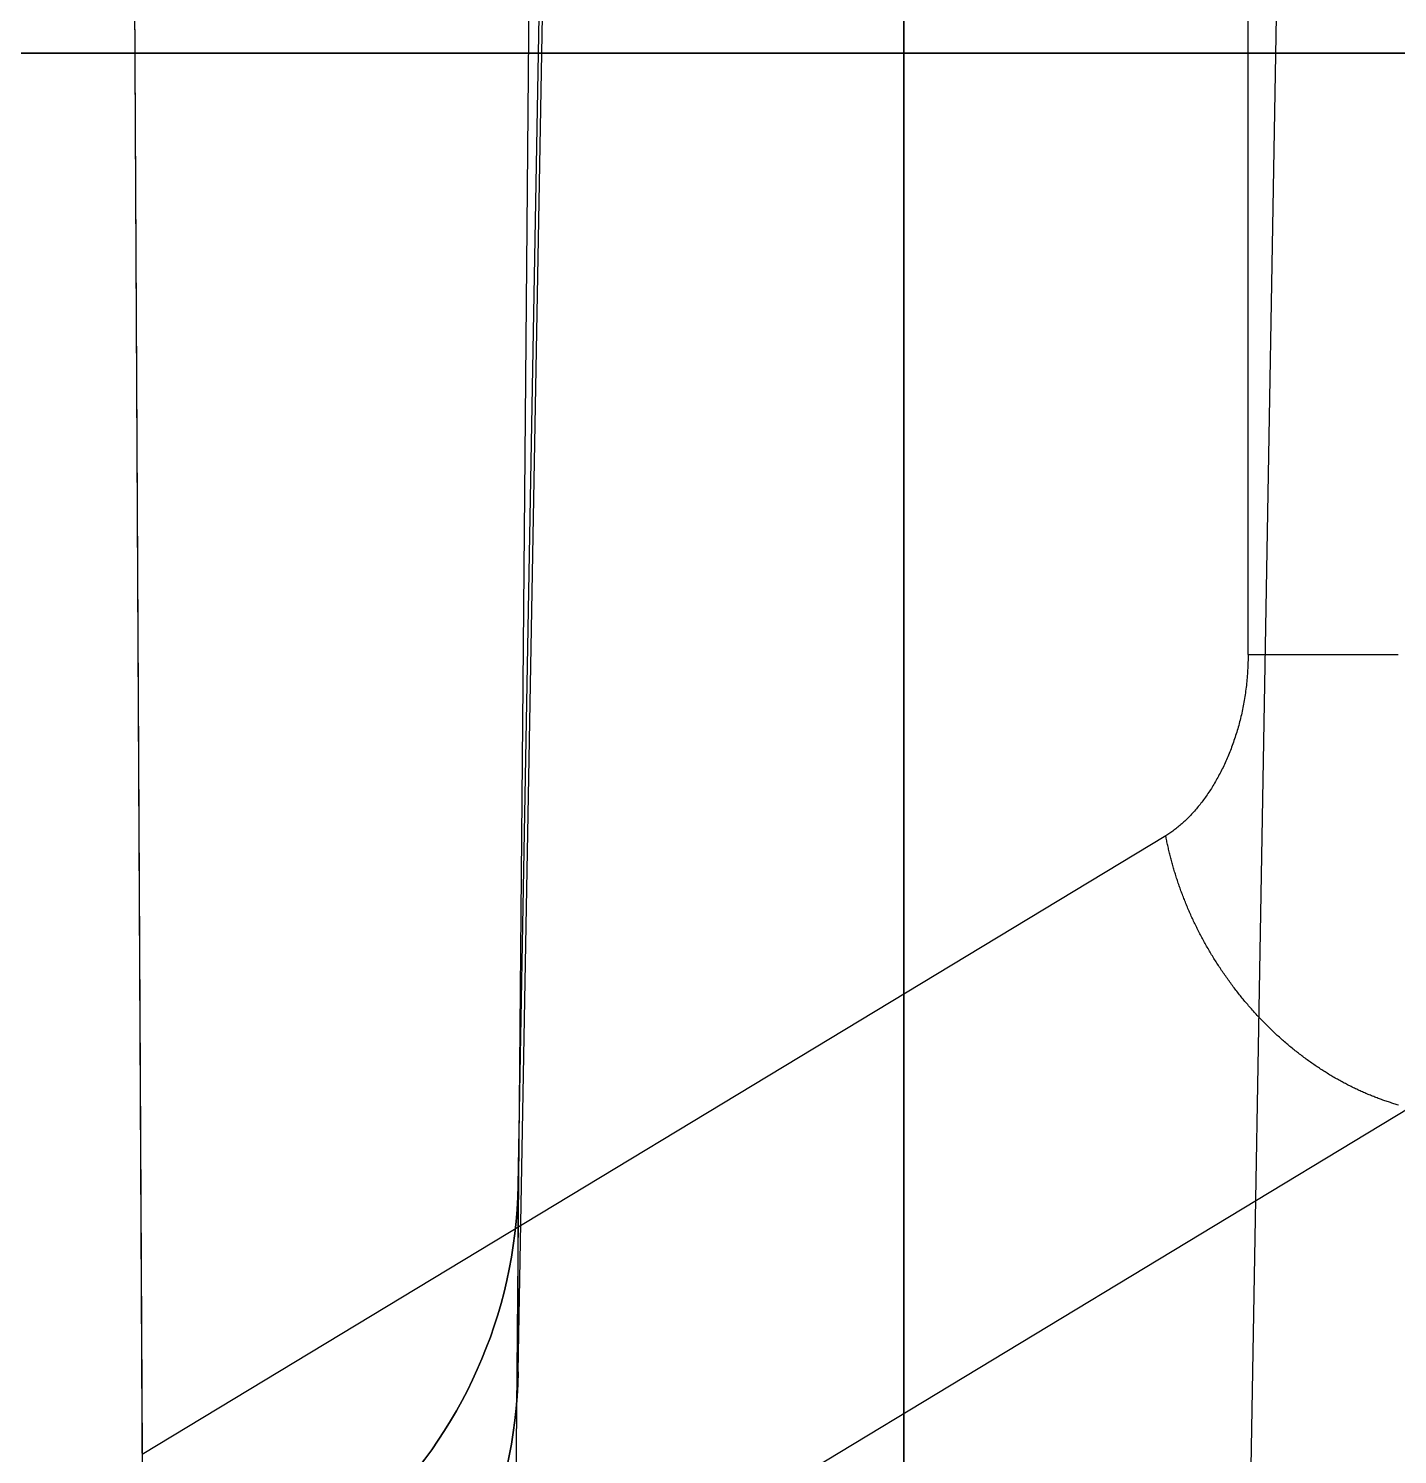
# Model space of a CAD drawing. Extents: x -4.83 to 4.83, y -5.56 to 3.84.
# Drawn here: x -2.357 to -1.798, y -4.412 to -3.83 of the extents above; entities that cross this region are included whole.
import ezdxf

# ---------------------------------------------------------------- set-up
doc = ezdxf.new("R2010")
doc.units = 0
doc.layers.get('0').update_dxf_attribs({"linetype": 'CONTINUOUS'})

# ---------------------------------------------------------------- blocks, each defined once
blk = doc.blocks.new('*U1')
at = {"color": 250, "extrusion": (-0.999986, -0.005236, 0)}
for p, q in [((-2.33419, 0, 1.63582), (-2.31109, -4.41234, 1.60161)), ((-2.33419, 0, 2.24581), (-2.31079, -4.46961, 2.26921))]:
    blk.add_line(p, q, dxfattribs=at)
at = {"color": 250, "extrusion": (-0.828721, 0, -0.559661)}
for p, q in [((-2.33419, 0, 1.63582), (-2.31109, -4.41234, 1.60161)), ((-1.85945, -4.08561, 0.93284), (-1.85945, 0, 0.93284)), ((-1.89306, -4.15968, 0.98261), (-2.31109, -4.41234, 1.60161))]:
    blk.add_line(p, q, dxfattribs=at)
at = {"color": 250, "extrusion": (-0.707107, 0, 0.707107)}
for p, q in [((-2.33419, 0, 2.24581), (-2.31079, -4.46961, 2.26921)), ((-2.15868, -4.46868, 2.42132), (-2.11968, 0, 2.46032))]:
    blk.add_line(p, q, dxfattribs=at)
at = {"color": 250, "extrusion": (0, -0.008727, 0.999962)}
for p, q in [((-2.15868, -4.46868, 2.42132), (-2.11968, 0, 2.46032)), ((-2, 0, 2.46032), (-2, -4.46868, 2.42132))]:
    blk.add_line(p, q, dxfattribs=at)
at = {"color": 250, "extrusion": (1, 0, 0)}
for p, q in [((-2, -4.47, 2.42), (-2, 0, 2.46032)), ((-2, 0, 2.46032), (-2, -4.46868, 2.42132))]:
    blk.add_line(p, q, dxfattribs=at)
at = {"color": 250, "extrusion": (0, -0.009019, 0.999959)}
blk.add_line((-2, -4.47, 2.42), (-2, 0, 2.46032), dxfattribs=at)
at = {"color": 250}
for p, q in [((-1.85945, -4.08561, 0.93284), (-1.85945, 0, 0.93284)), ((-1.89306, -4.15968, 0.98261), (-2.31109, -4.41234, 1.60161)), ((-2.23964, -4.54036, 1.66488), (-1.79361, -4.27078, 1.00442))]:
    blk.add_line(p, q, dxfattribs=at)
at = {"color": 250, "extrusion": (0, -0.925848, -0.377897)}
blk.add_line((-2.23964, -4.54036, 1.66488), (-1.79361, -4.27078, 1.00442), dxfattribs=at)
at = {"color": 250}
for points in [[(-1.85945, -4.08561, 0.93284), (-1.85945, -4.08642, 0.93284), (-1.85945, -4.08723, 0.93285), (-1.85947, -4.08803, 0.93287), (-1.85949, -4.08883, 0.9329), (-1.85951, -4.08963, 0.93293), (-1.85954, -4.09043, 0.93298), (-1.85958, -4.09122, 0.93303), (-1.85962, -4.09201, 0.9331), (-1.85967, -4.0928, 0.93316), (-1.85972, -4.09359, 0.93324), (-1.85978, -4.09438, 0.93333), (-1.85984, -4.09516, 0.93342), (-1.85991, -4.09594, 0.93353), (-1.85998, -4.09672, 0.93364), (-1.86006, -4.09749, 0.93375), (-1.86015, -4.09827, 0.93388), (-1.86024, -4.09904, 0.93401), (-1.86034, -4.09981, 0.93416), (-1.86044, -4.10057, 0.93431), (-1.86054, -4.10134, 0.93446), (-1.86065, -4.1021, 0.93463), (-1.86077, -4.10285, 0.9348), (-1.86089, -4.10361, 0.93498), (-1.86102, -4.10436, 0.93517), (-1.86115, -4.10511, 0.93536), (-1.86128, -4.10586, 0.93556), (-1.86143, -4.1066, 0.93577), (-1.86157, -4.10734, 0.93599), (-1.86172, -4.10808, 0.93621), (-1.86188, -4.10881, 0.93644), (-1.86204, -4.10955, 0.93668), (-1.8622, -4.11027, 0.93692), (-1.86237, -4.111, 0.93717), (-1.86255, -4.11172, 0.93743), (-1.86273, -4.11244, 0.93769), (-1.86291, -4.11316, 0.93797), (-1.8631, -4.11387, 0.93824), (-1.86329, -4.11458, 0.93853), (-1.86348, -4.11528, 0.93882), (-1.86368, -4.11599, 0.93912), (-1.86389, -4.11668, 0.93942), (-1.8641, -4.11738, 0.93973), (-1.86431, -4.11807, 0.94005), (-1.86453, -4.11876, 0.94037), (-1.86475, -4.11944, 0.9407), (-1.86498, -4.12013, 0.94103), (-1.86521, -4.1208, 0.94137), (-1.86544, -4.12148, 0.94172), (-1.86568, -4.12215, 0.94207), (-1.86592, -4.12281, 0.94243), (-1.86617, -4.12347, 0.94279), (-1.86642, -4.12413, 0.94316), (-1.86667, -4.12479, 0.94354), (-1.86693, -4.12544, 0.94391), (-1.86719, -4.12608, 0.9443), (-1.86745, -4.12673, 0.94469), (-1.86772, -4.12737, 0.94509), (-1.86799, -4.128, 0.94549), (-1.86827, -4.12863, 0.9459), (-1.86854, -4.12926, 0.94631), (-1.86883, -4.12988, 0.94673), (-1.86911, -4.1305, 0.94715), (-1.8694, -4.13111, 0.94758), (-1.86969, -4.13172, 0.94801), (-1.86999, -4.13232, 0.94845), (-1.87029, -4.13292, 0.94889), (-1.87059, -4.13352, 0.94934), (-1.8709, -4.13411, 0.94979), (-1.8712, -4.1347, 0.95025), (-1.87152, -4.13528, 0.95071), (-1.87183, -4.13586, 0.95118), (-1.87215, -4.13643, 0.95165), (-1.87247, -4.137, 0.95212), (-1.87279, -4.13756, 0.9526), (-1.87312, -4.13812, 0.95308), (-1.87345, -4.13867, 0.95357), (-1.87378, -4.13922, 0.95406), (-1.87411, -4.13977, 0.95456), (-1.87445, -4.14031, 0.95506), (-1.87479, -4.14084, 0.95556), (-1.87513, -4.14137, 0.95607), (-1.87548, -4.14189, 0.95658), (-1.87583, -4.14241, 0.9571), (-1.87618, -4.14293, 0.95762), (-1.87653, -4.14344, 0.95814), (-1.87689, -4.14394, 0.95867), (-1.87725, -4.14444, 0.9592), (-1.87761, -4.14493, 0.95973), (-1.87797, -4.14542, 0.96027), (-1.87833, -4.14591, 0.96081), (-1.8787, -4.14638, 0.96135), (-1.87907, -4.14686, 0.9619), (-1.87944, -4.14732, 0.96245), (-1.87981, -4.14778, 0.963), (-1.88019, -4.14824, 0.96356), (-1.88057, -4.14869, 0.96412), (-1.88095, -4.14913, 0.96468), (-1.88133, -4.14957, 0.96524), (-1.88171, -4.15001, 0.96581), (-1.8821, -4.15043, 0.96638), (-1.88249, -4.15086, 0.96696), (-1.88287, -4.15127, 0.96753), (-1.88326, -4.15168, 0.96811), (-1.88366, -4.15209, 0.96869), (-1.88405, -4.15249, 0.96927), (-1.88445, -4.15288, 0.96986), (-1.88484, -4.15326, 0.97045), (-1.88524, -4.15364, 0.97104), (-1.88564, -4.15402, 0.97163), (-1.88604, -4.15439, 0.97223), (-1.88645, -4.15475, 0.97282), (-1.88685, -4.15511, 0.97342), (-1.88726, -4.15546, 0.97402), (-1.88767, -4.1558, 0.97463), (-1.88807, -4.15614, 0.97523), (-1.88848, -4.15647, 0.97584), (-1.88889, -4.15679, 0.97645), (-1.88931, -4.15711, 0.97706), (-1.88972, -4.15742, 0.97767), (-1.89013, -4.15773, 0.97828), (-1.89055, -4.15803, 0.97889), (-1.89096, -4.15832, 0.97951), (-1.89138, -4.15861, 0.98013), (-1.8918, -4.15888, 0.98075), (-1.89222, -4.15916, 0.98137), (-1.89264, -4.15942, 0.98199), (-1.89306, -4.15968, 0.98261)], [(-1.85945, -4.08561, 0.93284), (-1.85945, -4.08642, 0.93284), (-1.85945, -4.08723, 0.93285), (-1.85947, -4.08803, 0.93287), (-1.85949, -4.08883, 0.9329), (-1.85951, -4.08963, 0.93293), (-1.85954, -4.09043, 0.93298), (-1.85958, -4.09122, 0.93303), (-1.85962, -4.09201, 0.9331), (-1.85967, -4.0928, 0.93316), (-1.85972, -4.09359, 0.93324), (-1.85978, -4.09438, 0.93333), (-1.85984, -4.09516, 0.93342), (-1.85991, -4.09594, 0.93353), (-1.85998, -4.09672, 0.93364), (-1.86006, -4.09749, 0.93375), (-1.86015, -4.09827, 0.93388), (-1.86024, -4.09904, 0.93401), (-1.86034, -4.09981, 0.93416), (-1.86044, -4.10057, 0.93431), (-1.86054, -4.10134, 0.93446), (-1.86065, -4.1021, 0.93463), (-1.86077, -4.10285, 0.9348), (-1.86089, -4.10361, 0.93498), (-1.86102, -4.10436, 0.93517), (-1.86115, -4.10511, 0.93536), (-1.86128, -4.10586, 0.93556), (-1.86143, -4.1066, 0.93577), (-1.86157, -4.10734, 0.93599), (-1.86172, -4.10808, 0.93621), (-1.86188, -4.10881, 0.93644), (-1.86204, -4.10955, 0.93668), (-1.8622, -4.11027, 0.93692), (-1.86237, -4.111, 0.93717), (-1.86255, -4.11172, 0.93743), (-1.86273, -4.11244, 0.93769), (-1.86291, -4.11316, 0.93797), (-1.8631, -4.11387, 0.93824), (-1.86329, -4.11458, 0.93853), (-1.86348, -4.11528, 0.93882), (-1.86368, -4.11599, 0.93912), (-1.86389, -4.11668, 0.93942), (-1.8641, -4.11738, 0.93973), (-1.86431, -4.11807, 0.94005), (-1.86453, -4.11876, 0.94037), (-1.86475, -4.11944, 0.9407), (-1.86498, -4.12013, 0.94103), (-1.86521, -4.1208, 0.94137), (-1.86544, -4.12148, 0.94172), (-1.86568, -4.12215, 0.94207), (-1.86592, -4.12281, 0.94243), (-1.86617, -4.12347, 0.94279), (-1.86642, -4.12413, 0.94316), (-1.86667, -4.12479, 0.94354), (-1.86693, -4.12544, 0.94391), (-1.86719, -4.12608, 0.9443), (-1.86745, -4.12673, 0.94469), (-1.86772, -4.12737, 0.94509), (-1.86799, -4.128, 0.94549), (-1.86827, -4.12863, 0.9459), (-1.86854, -4.12926, 0.94631), (-1.86883, -4.12988, 0.94673), (-1.86911, -4.1305, 0.94715), (-1.8694, -4.13111, 0.94758), (-1.86969, -4.13172, 0.94801), (-1.86999, -4.13232, 0.94845), (-1.87029, -4.13292, 0.94889), (-1.87059, -4.13352, 0.94934), (-1.8709, -4.13411, 0.94979), (-1.8712, -4.1347, 0.95025), (-1.87152, -4.13528, 0.95071), (-1.87183, -4.13586, 0.95118), (-1.87215, -4.13643, 0.95165), (-1.87247, -4.137, 0.95212), (-1.87279, -4.13756, 0.9526), (-1.87312, -4.13812, 0.95308), (-1.87345, -4.13867, 0.95357), (-1.87378, -4.13922, 0.95406), (-1.87411, -4.13977, 0.95456), (-1.87445, -4.14031, 0.95506), (-1.87479, -4.14084, 0.95556), (-1.87513, -4.14137, 0.95607), (-1.87548, -4.14189, 0.95658), (-1.87583, -4.14241, 0.9571), (-1.87618, -4.14293, 0.95762), (-1.87653, -4.14344, 0.95814), (-1.87689, -4.14394, 0.95867), (-1.87725, -4.14444, 0.9592), (-1.87761, -4.14493, 0.95973), (-1.87797, -4.14542, 0.96027), (-1.87833, -4.14591, 0.96081), (-1.8787, -4.14638, 0.96135), (-1.87907, -4.14686, 0.9619), (-1.87944, -4.14732, 0.96245), (-1.87981, -4.14778, 0.963), (-1.88019, -4.14824, 0.96356), (-1.88057, -4.14869, 0.96412), (-1.88095, -4.14913, 0.96468), (-1.88133, -4.14957, 0.96524), (-1.88171, -4.15001, 0.96581), (-1.8821, -4.15043, 0.96638), (-1.88249, -4.15086, 0.96696), (-1.88287, -4.15127, 0.96753), (-1.88326, -4.15168, 0.96811), (-1.88366, -4.15209, 0.96869), (-1.88405, -4.15249, 0.96927), (-1.88445, -4.15288, 0.96986), (-1.88484, -4.15326, 0.97045), (-1.88524, -4.15364, 0.97104), (-1.88564, -4.15402, 0.97163), (-1.88604, -4.15439, 0.97223), (-1.88645, -4.15475, 0.97282), (-1.88685, -4.15511, 0.97342), (-1.88726, -4.15546, 0.97402), (-1.88767, -4.1558, 0.97463), (-1.88807, -4.15614, 0.97523), (-1.88848, -4.15647, 0.97584), (-1.88889, -4.15679, 0.97645), (-1.88931, -4.15711, 0.97706), (-1.88972, -4.15742, 0.97767), (-1.89013, -4.15773, 0.97828), (-1.89055, -4.15803, 0.97889), (-1.89096, -4.15832, 0.97951), (-1.89138, -4.15861, 0.98013), (-1.8918, -4.15888, 0.98075), (-1.89222, -4.15916, 0.98137), (-1.89264, -4.15942, 0.98199), (-1.89306, -4.15968, 0.98261)], [(-1.85945, -4.08561, 0.93284), (-1.85923, -4.08561, 0.93252), (-1.859, -4.08561, 0.93219), (-1.85878, -4.08561, 0.93187), (-1.85856, -4.08561, 0.93154), (-1.85833, -4.08561, 0.93122), (-1.85811, -4.08561, 0.9309), (-1.85788, -4.08561, 0.93058), (-1.85765, -4.08561, 0.93025), (-1.85742, -4.08561, 0.92993), (-1.85719, -4.08561, 0.92961), (-1.85696, -4.08561, 0.92929), (-1.85672, -4.08561, 0.92897), (-1.85649, -4.08561, 0.92865), (-1.85625, -4.08561, 0.92834), (-1.85601, -4.08561, 0.92802), (-1.85577, -4.08561, 0.9277), (-1.85553, -4.08561, 0.92738), (-1.85529, -4.08561, 0.92707), (-1.85505, -4.08561, 0.92675), (-1.85481, -4.08561, 0.92644), (-1.85456, -4.08561, 0.92612), (-1.85431, -4.08561, 0.92581), (-1.85407, -4.08561, 0.92549), (-1.85382, -4.08561, 0.92518), (-1.85357, -4.08561, 0.92487), (-1.85332, -4.08561, 0.92456), (-1.85306, -4.08561, 0.92425), (-1.85281, -4.08561, 0.92394), (-1.85256, -4.08561, 0.92363), (-1.8523, -4.08561, 0.92332), (-1.85204, -4.08561, 0.92301), (-1.85179, -4.08561, 0.9227), (-1.85153, -4.08561, 0.9224), (-1.85127, -4.08561, 0.92209), (-1.851, -4.08561, 0.92178), (-1.85074, -4.08561, 0.92148), (-1.85048, -4.08561, 0.92117), (-1.85021, -4.08561, 0.92087), (-1.84995, -4.08561, 0.92057), (-1.84968, -4.08561, 0.92027), (-1.84941, -4.08561, 0.91997), (-1.84914, -4.08561, 0.91966), (-1.84887, -4.08561, 0.91936), (-1.8486, -4.08561, 0.91907), (-1.84832, -4.08561, 0.91877), (-1.84805, -4.08561, 0.91847), (-1.84777, -4.08561, 0.91817), (-1.8475, -4.08561, 0.91788), (-1.84722, -4.08561, 0.91758), (-1.84694, -4.08561, 0.91729), (-1.84666, -4.08561, 0.91699), (-1.84638, -4.08561, 0.9167), (-1.84609, -4.08561, 0.91641), (-1.84581, -4.08561, 0.91612), (-1.84552, -4.08561, 0.91583), (-1.84524, -4.08561, 0.91554), (-1.84495, -4.08561, 0.91525), (-1.84466, -4.08561, 0.91496), (-1.84437, -4.08561, 0.91467), (-1.84408, -4.08561, 0.91439), (-1.84379, -4.08561, 0.9141), (-1.8435, -4.08561, 0.91382), (-1.84321, -4.08561, 0.91353), (-1.84291, -4.08561, 0.91325), (-1.84261, -4.08561, 0.91297), (-1.84232, -4.08561, 0.91268), (-1.84202, -4.08561, 0.91241), (-1.84172, -4.08561, 0.91212), (-1.84142, -4.08561, 0.91185), (-1.84112, -4.08561, 0.91157), (-1.84081, -4.08561, 0.91129), (-1.84051, -4.08561, 0.91102), (-1.84021, -4.08561, 0.91074), (-1.8399, -4.08561, 0.91047), (-1.83959, -4.08561, 0.91019), (-1.83928, -4.08561, 0.90992), (-1.83898, -4.08561, 0.90965), (-1.83867, -4.08561, 0.90938), (-1.83835, -4.08561, 0.90911), (-1.83804, -4.08561, 0.90885), (-1.83773, -4.08561, 0.90858), (-1.83741, -4.08561, 0.90831), (-1.8371, -4.08561, 0.90805), (-1.83678, -4.08561, 0.90778), (-1.83646, -4.08561, 0.90752), (-1.83615, -4.08561, 0.90726), (-1.83583, -4.08561, 0.907), (-1.83551, -4.08561, 0.90674), (-1.83518, -4.08561, 0.90648), (-1.83486, -4.08561, 0.90622), (-1.83454, -4.08561, 0.90596), (-1.83421, -4.08561, 0.90571), (-1.83389, -4.08561, 0.90545), (-1.83356, -4.08561, 0.9052), (-1.83323, -4.08561, 0.90494), (-1.83291, -4.08561, 0.90469), (-1.83258, -4.08561, 0.90444), (-1.83225, -4.08561, 0.90419), (-1.83192, -4.08561, 0.90394), (-1.83158, -4.08561, 0.9037), (-1.83125, -4.08561, 0.90345), (-1.83092, -4.08561, 0.9032), (-1.83058, -4.08561, 0.90296), (-1.83024, -4.08561, 0.90272), (-1.82991, -4.08561, 0.90247), (-1.82957, -4.08561, 0.90223), (-1.82923, -4.08561, 0.90199), (-1.82889, -4.08561, 0.90175), (-1.82855, -4.08561, 0.90151), (-1.82821, -4.08561, 0.90128), (-1.82787, -4.08561, 0.90104), (-1.82753, -4.08561, 0.90081), (-1.82718, -4.08561, 0.90058), (-1.82684, -4.08561, 0.90034), (-1.82649, -4.08561, 0.90011), (-1.82614, -4.08561, 0.89988), (-1.8258, -4.08561, 0.89965), (-1.82545, -4.08561, 0.89943), (-1.8251, -4.08561, 0.8992), (-1.82475, -4.08561, 0.89897), (-1.8244, -4.08561, 0.89875), (-1.82405, -4.08561, 0.89853), (-1.8237, -4.08561, 0.89831), (-1.82334, -4.08561, 0.89809), (-1.82299, -4.08561, 0.89787), (-1.82264, -4.08561, 0.89765), (-1.82228, -4.08561, 0.89743), (-1.82192, -4.08561, 0.89721), (-1.82157, -4.08561, 0.897), (-1.82121, -4.08561, 0.89679), (-1.82085, -4.08561, 0.89658), (-1.82049, -4.08561, 0.89636), (-1.82013, -4.08561, 0.89616), (-1.81977, -4.08561, 0.89595), (-1.81941, -4.08561, 0.89574), (-1.81905, -4.08561, 0.89553), (-1.81868, -4.08561, 0.89533), (-1.81832, -4.08561, 0.89513), (-1.81796, -4.08561, 0.89492), (-1.81759, -4.08561, 0.89472), (-1.81722, -4.08561, 0.89452), (-1.81686, -4.08561, 0.89433), (-1.81649, -4.08561, 0.89413), (-1.81612, -4.08561, 0.89393), (-1.81575, -4.08561, 0.89374), (-1.81538, -4.08561, 0.89355), (-1.81501, -4.08561, 0.89335), (-1.81464, -4.08561, 0.89316), (-1.81427, -4.08561, 0.89297), (-1.8139, -4.08561, 0.89279), (-1.81353, -4.08561, 0.8926), (-1.81316, -4.08561, 0.89241), (-1.81278, -4.08561, 0.89223), (-1.81241, -4.08561, 0.89205), (-1.81203, -4.08561, 0.89187), (-1.81166, -4.08561, 0.89169), (-1.81128, -4.08561, 0.89151), (-1.8109, -4.08561, 0.89133), (-1.81053, -4.08561, 0.89116), (-1.81015, -4.08561, 0.89098), (-1.80977, -4.08561, 0.89081), (-1.80939, -4.08561, 0.89063), (-1.80901, -4.08561, 0.89046), (-1.80863, -4.08561, 0.89029), (-1.80825, -4.08561, 0.89013), (-1.80787, -4.08561, 0.88996), (-1.80749, -4.08561, 0.8898), (-1.8071, -4.08561, 0.88963), (-1.80672, -4.08561, 0.88947), (-1.80634, -4.08561, 0.88931), (-1.80595, -4.08561, 0.88915), (-1.80557, -4.08561, 0.88899), (-1.80518, -4.08561, 0.88883), (-1.8048, -4.08561, 0.88868), (-1.80441, -4.08561, 0.88852), (-1.80403, -4.08561, 0.88837), (-1.80364, -4.08561, 0.88822), (-1.80325, -4.08561, 0.88807), (-1.80287, -4.08561, 0.88792), (-1.80248, -4.08561, 0.88777), (-1.80209, -4.08561, 0.88762), (-1.8017, -4.08561, 0.88748), (-1.80131, -4.08561, 0.88733), (-1.80092, -4.08561, 0.88719), (-1.80053, -4.08561, 0.88705), (-1.80014, -4.08561, 0.88691), (-1.79975, -4.08561, 0.88677), (-1.79936, -4.08561, 0.88664), (-1.79897, -4.08561, 0.8865), (-1.79858, -4.08561, 0.88637), (-1.79818, -4.08561, 0.88624)], [(-1.85945, -4.08561, 0.93284), (-1.85923, -4.08561, 0.93252), (-1.859, -4.08561, 0.93219), (-1.85878, -4.08561, 0.93187), (-1.85856, -4.08561, 0.93154), (-1.85833, -4.08561, 0.93122), (-1.85811, -4.08561, 0.9309), (-1.85788, -4.08561, 0.93058), (-1.85765, -4.08561, 0.93025), (-1.85742, -4.08561, 0.92993), (-1.85719, -4.08561, 0.92961), (-1.85696, -4.08561, 0.92929), (-1.85672, -4.08561, 0.92897), (-1.85649, -4.08561, 0.92865), (-1.85625, -4.08561, 0.92834), (-1.85601, -4.08561, 0.92802), (-1.85577, -4.08561, 0.9277), (-1.85553, -4.08561, 0.92738), (-1.85529, -4.08561, 0.92707), (-1.85505, -4.08561, 0.92675), (-1.85481, -4.08561, 0.92644), (-1.85456, -4.08561, 0.92612), (-1.85431, -4.08561, 0.92581), (-1.85407, -4.08561, 0.92549), (-1.85382, -4.08561, 0.92518), (-1.85357, -4.08561, 0.92487), (-1.85332, -4.08561, 0.92456), (-1.85306, -4.08561, 0.92425), (-1.85281, -4.08561, 0.92394), (-1.85256, -4.08561, 0.92363), (-1.8523, -4.08561, 0.92332), (-1.85204, -4.08561, 0.92301), (-1.85179, -4.08561, 0.9227), (-1.85153, -4.08561, 0.9224), (-1.85127, -4.08561, 0.92209), (-1.851, -4.08561, 0.92178), (-1.85074, -4.08561, 0.92148), (-1.85048, -4.08561, 0.92117), (-1.85021, -4.08561, 0.92087), (-1.84995, -4.08561, 0.92057), (-1.84968, -4.08561, 0.92027), (-1.84941, -4.08561, 0.91997), (-1.84914, -4.08561, 0.91966), (-1.84887, -4.08561, 0.91936), (-1.8486, -4.08561, 0.91907), (-1.84832, -4.08561, 0.91877), (-1.84805, -4.08561, 0.91847), (-1.84777, -4.08561, 0.91817), (-1.8475, -4.08561, 0.91788), (-1.84722, -4.08561, 0.91758), (-1.84694, -4.08561, 0.91729), (-1.84666, -4.08561, 0.91699), (-1.84638, -4.08561, 0.9167), (-1.84609, -4.08561, 0.91641), (-1.84581, -4.08561, 0.91612), (-1.84552, -4.08561, 0.91583), (-1.84524, -4.08561, 0.91554), (-1.84495, -4.08561, 0.91525), (-1.84466, -4.08561, 0.91496), (-1.84437, -4.08561, 0.91467), (-1.84408, -4.08561, 0.91439), (-1.84379, -4.08561, 0.9141), (-1.8435, -4.08561, 0.91382), (-1.84321, -4.08561, 0.91353), (-1.84291, -4.08561, 0.91325), (-1.84261, -4.08561, 0.91297), (-1.84232, -4.08561, 0.91268), (-1.84202, -4.08561, 0.91241), (-1.84172, -4.08561, 0.91212), (-1.84142, -4.08561, 0.91185), (-1.84112, -4.08561, 0.91157), (-1.84081, -4.08561, 0.91129), (-1.84051, -4.08561, 0.91102), (-1.84021, -4.08561, 0.91074), (-1.8399, -4.08561, 0.91047), (-1.83959, -4.08561, 0.91019), (-1.83928, -4.08561, 0.90992), (-1.83898, -4.08561, 0.90965), (-1.83867, -4.08561, 0.90938), (-1.83835, -4.08561, 0.90911), (-1.83804, -4.08561, 0.90885), (-1.83773, -4.08561, 0.90858), (-1.83741, -4.08561, 0.90831), (-1.8371, -4.08561, 0.90805), (-1.83678, -4.08561, 0.90778), (-1.83646, -4.08561, 0.90752), (-1.83615, -4.08561, 0.90726), (-1.83583, -4.08561, 0.907), (-1.83551, -4.08561, 0.90674), (-1.83518, -4.08561, 0.90648), (-1.83486, -4.08561, 0.90622), (-1.83454, -4.08561, 0.90596), (-1.83421, -4.08561, 0.90571), (-1.83389, -4.08561, 0.90545), (-1.83356, -4.08561, 0.9052), (-1.83323, -4.08561, 0.90494), (-1.83291, -4.08561, 0.90469), (-1.83258, -4.08561, 0.90444), (-1.83225, -4.08561, 0.90419), (-1.83192, -4.08561, 0.90394), (-1.83158, -4.08561, 0.9037), (-1.83125, -4.08561, 0.90345), (-1.83092, -4.08561, 0.9032), (-1.83058, -4.08561, 0.90296), (-1.83024, -4.08561, 0.90272), (-1.82991, -4.08561, 0.90247), (-1.82957, -4.08561, 0.90223), (-1.82923, -4.08561, 0.90199), (-1.82889, -4.08561, 0.90175), (-1.82855, -4.08561, 0.90151), (-1.82821, -4.08561, 0.90128), (-1.82787, -4.08561, 0.90104), (-1.82753, -4.08561, 0.90081), (-1.82718, -4.08561, 0.90058), (-1.82684, -4.08561, 0.90034), (-1.82649, -4.08561, 0.90011), (-1.82614, -4.08561, 0.89988), (-1.8258, -4.08561, 0.89965), (-1.82545, -4.08561, 0.89943), (-1.8251, -4.08561, 0.8992), (-1.82475, -4.08561, 0.89897), (-1.8244, -4.08561, 0.89875), (-1.82405, -4.08561, 0.89853), (-1.8237, -4.08561, 0.89831), (-1.82334, -4.08561, 0.89809), (-1.82299, -4.08561, 0.89787), (-1.82264, -4.08561, 0.89765), (-1.82228, -4.08561, 0.89743), (-1.82192, -4.08561, 0.89721), (-1.82157, -4.08561, 0.897), (-1.82121, -4.08561, 0.89679), (-1.82085, -4.08561, 0.89658), (-1.82049, -4.08561, 0.89636), (-1.82013, -4.08561, 0.89616), (-1.81977, -4.08561, 0.89595), (-1.81941, -4.08561, 0.89574), (-1.81905, -4.08561, 0.89553), (-1.81868, -4.08561, 0.89533), (-1.81832, -4.08561, 0.89513), (-1.81796, -4.08561, 0.89492), (-1.81759, -4.08561, 0.89472), (-1.81722, -4.08561, 0.89452), (-1.81686, -4.08561, 0.89433), (-1.81649, -4.08561, 0.89413), (-1.81612, -4.08561, 0.89393), (-1.81575, -4.08561, 0.89374), (-1.81538, -4.08561, 0.89355), (-1.81501, -4.08561, 0.89335), (-1.81464, -4.08561, 0.89316), (-1.81427, -4.08561, 0.89297), (-1.8139, -4.08561, 0.89279), (-1.81353, -4.08561, 0.8926), (-1.81316, -4.08561, 0.89241), (-1.81278, -4.08561, 0.89223), (-1.81241, -4.08561, 0.89205), (-1.81203, -4.08561, 0.89187), (-1.81166, -4.08561, 0.89169), (-1.81128, -4.08561, 0.89151), (-1.8109, -4.08561, 0.89133), (-1.81053, -4.08561, 0.89116), (-1.81015, -4.08561, 0.89098), (-1.80977, -4.08561, 0.89081), (-1.80939, -4.08561, 0.89063), (-1.80901, -4.08561, 0.89046), (-1.80863, -4.08561, 0.89029), (-1.80825, -4.08561, 0.89013), (-1.80787, -4.08561, 0.88996), (-1.80749, -4.08561, 0.8898), (-1.8071, -4.08561, 0.88963), (-1.80672, -4.08561, 0.88947), (-1.80634, -4.08561, 0.88931), (-1.80595, -4.08561, 0.88915), (-1.80557, -4.08561, 0.88899), (-1.80518, -4.08561, 0.88883), (-1.8048, -4.08561, 0.88868), (-1.80441, -4.08561, 0.88852), (-1.80403, -4.08561, 0.88837), (-1.80364, -4.08561, 0.88822), (-1.80325, -4.08561, 0.88807), (-1.80287, -4.08561, 0.88792), (-1.80248, -4.08561, 0.88777), (-1.80209, -4.08561, 0.88762), (-1.8017, -4.08561, 0.88748), (-1.80131, -4.08561, 0.88733), (-1.80092, -4.08561, 0.88719), (-1.80053, -4.08561, 0.88705), (-1.80014, -4.08561, 0.88691), (-1.79975, -4.08561, 0.88677), (-1.79936, -4.08561, 0.88664), (-1.79897, -4.08561, 0.8865), (-1.79858, -4.08561, 0.88637), (-1.79818, -4.08561, 0.88624)], [(-1.79809, -4.26962, 1.00187), (-1.79855, -4.26949, 1.00162), (-1.799, -4.26935, 1.00136), (-1.79945, -4.26922, 1.00111), (-1.79991, -4.26908, 1.00086), (-1.80036, -4.26894, 1.00061), (-1.80081, -4.2688, 1.00036), (-1.80127, -4.26866, 1.00012), (-1.80172, -4.26851, 0.99987), (-1.80218, -4.26836, 0.99962), (-1.80264, -4.26821, 0.99937), (-1.80309, -4.26806, 0.99913), (-1.80355, -4.2679, 0.99888), (-1.80401, -4.26775, 0.99864), (-1.80447, -4.26758, 0.9984), (-1.80492, -4.26742, 0.99815), (-1.80538, -4.26726, 0.99791), (-1.80584, -4.26709, 0.99767), (-1.8063, -4.26692, 0.99743), (-1.80676, -4.26674, 0.99719), (-1.80722, -4.26657, 0.99695), (-1.80768, -4.26639, 0.99671), (-1.80814, -4.26621, 0.99647), (-1.8086, -4.26603, 0.99624), (-1.80907, -4.26584, 0.996), (-1.80953, -4.26566, 0.99577), (-1.80999, -4.26547, 0.99553), (-1.81045, -4.26527, 0.9953), (-1.81091, -4.26508, 0.99506), (-1.81137, -4.26488, 0.99483), (-1.81184, -4.26468, 0.9946), (-1.8123, -4.26448, 0.99437), (-1.81276, -4.26427, 0.99414), (-1.81323, -4.26406, 0.99392), (-1.81369, -4.26385, 0.99369), (-1.81415, -4.26364, 0.99346), (-1.81462, -4.26343, 0.99324), (-1.81508, -4.26321, 0.99301), (-1.81554, -4.26299, 0.99279), (-1.81601, -4.26277, 0.99257), (-1.81647, -4.26254, 0.99235), (-1.81693, -4.26231, 0.99213), (-1.8174, -4.26208, 0.99191), (-1.81786, -4.26185, 0.99169), (-1.81832, -4.26162, 0.99147), (-1.81879, -4.26138, 0.99126), (-1.81925, -4.26114, 0.99104), (-1.81971, -4.2609, 0.99083), (-1.82017, -4.26065, 0.99062), (-1.82064, -4.26041, 0.9904), (-1.8211, -4.26016, 0.99019), (-1.82156, -4.2599, 0.98998), (-1.82203, -4.25965, 0.98978), (-1.82249, -4.25939, 0.98957), (-1.82295, -4.25913, 0.98936), (-1.82341, -4.25887, 0.98916), (-1.82387, -4.25861, 0.98895), (-1.82433, -4.25834, 0.98875), (-1.82479, -4.25807, 0.98855), (-1.82525, -4.2578, 0.98835), (-1.82571, -4.25752, 0.98815), (-1.82617, -4.25725, 0.98796), (-1.82663, -4.25697, 0.98776), (-1.82709, -4.25668, 0.98756), (-1.82755, -4.2564, 0.98737), (-1.82801, -4.25611, 0.98718), (-1.82847, -4.25582, 0.98699), (-1.82893, -4.25553, 0.9868), (-1.82938, -4.25524, 0.98661), (-1.82984, -4.25494, 0.98642), (-1.8303, -4.25464, 0.98623), (-1.83075, -4.25434, 0.98605), (-1.83121, -4.25404, 0.98587), (-1.83166, -4.25373, 0.98568), (-1.83211, -4.25342, 0.9855), (-1.83257, -4.25311, 0.98532), (-1.83302, -4.2528, 0.98515), (-1.83347, -4.25248, 0.98497), (-1.83393, -4.25216, 0.98479), (-1.83438, -4.25184, 0.98462), (-1.83483, -4.25152, 0.98445), (-1.83528, -4.2512, 0.98428), (-1.83572, -4.25087, 0.98411), (-1.83617, -4.25054, 0.98394), (-1.83662, -4.25021, 0.98377), (-1.83707, -4.24987, 0.98361), (-1.83751, -4.24953, 0.98345), (-1.83796, -4.24919, 0.98328), (-1.8384, -4.24885, 0.98312), (-1.83885, -4.24851, 0.98296), (-1.83929, -4.24816, 0.9828), (-1.83973, -4.24782, 0.98265), (-1.84017, -4.24747, 0.98249), (-1.84061, -4.24711, 0.98234), (-1.84105, -4.24676, 0.98219), (-1.84149, -4.2464, 0.98204), (-1.84193, -4.24604, 0.98189), (-1.84236, -4.24568, 0.98174), (-1.8428, -4.24531, 0.9816), (-1.84323, -4.24495, 0.98145), (-1.84367, -4.24458, 0.98131), (-1.8441, -4.24421, 0.98117), (-1.84453, -4.24384, 0.98103), (-1.84496, -4.24346, 0.98089), (-1.84539, -4.24309, 0.98076), (-1.84582, -4.24271, 0.98062), (-1.84625, -4.24232, 0.98049), (-1.84667, -4.24194, 0.98036), (-1.8471, -4.24156, 0.98023), (-1.84752, -4.24117, 0.9801), (-1.84795, -4.24078, 0.97997), (-1.84837, -4.24039, 0.97985), (-1.84879, -4.23999, 0.97973), (-1.84921, -4.2396, 0.9796), (-1.84962, -4.2392, 0.97948), (-1.85004, -4.2388, 0.97937), (-1.85046, -4.2384, 0.97925), (-1.85087, -4.23799, 0.97913), (-1.85128, -4.23759, 0.97902), (-1.85169, -4.23718, 0.97891), (-1.8521, -4.23677, 0.9788), (-1.85251, -4.23636, 0.97869), (-1.85292, -4.23595, 0.97859), (-1.85332, -4.23553, 0.97848), (-1.85373, -4.23511, 0.97838), (-1.85413, -4.23469, 0.97828), (-1.85453, -4.23427, 0.97818), (-1.85493, -4.23385, 0.97808), (-1.85533, -4.23343, 0.97799), (-1.85573, -4.233, 0.97789), (-1.85612, -4.23257, 0.9778), (-1.85652, -4.23214, 0.97771), (-1.85691, -4.23171, 0.97762), (-1.8573, -4.23127, 0.97753), (-1.85769, -4.23084, 0.97745), (-1.85808, -4.2304, 0.97737), (-1.85847, -4.22996, 0.97728), (-1.85885, -4.22952, 0.9772), (-1.85923, -4.22908, 0.97713), (-1.85961, -4.22864, 0.97705), (-1.85999, -4.22819, 0.97698), (-1.86037, -4.22774, 0.9769), (-1.86075, -4.22729, 0.97683), (-1.86112, -4.22684, 0.97676), (-1.8615, -4.22639, 0.97669), (-1.86187, -4.22594, 0.97663), (-1.86224, -4.22548, 0.97657), (-1.8626, -4.22502, 0.9765), (-1.86297, -4.22457, 0.97644), (-1.86333, -4.22411, 0.97638), (-1.8637, -4.22365, 0.97633), (-1.86406, -4.22318, 0.97627), (-1.86442, -4.22272, 0.97622), (-1.86477, -4.22225, 0.97617), (-1.86513, -4.22179, 0.97612), (-1.86548, -4.22132, 0.97607), (-1.86584, -4.22085, 0.97603), (-1.86619, -4.22038, 0.97598), (-1.86653, -4.2199, 0.97594), (-1.86688, -4.21943, 0.9759), (-1.86723, -4.21896, 0.97586), (-1.86757, -4.21848, 0.97582), (-1.86791, -4.218, 0.97579), (-1.86825, -4.21752, 0.97575), (-1.86859, -4.21704, 0.97572), (-1.86892, -4.21656, 0.97569), (-1.86925, -4.21608, 0.97566), (-1.86959, -4.2156, 0.97564), (-1.86992, -4.21511, 0.97561), (-1.87024, -4.21463, 0.97559), (-1.87057, -4.21414, 0.97557), (-1.87089, -4.21365, 0.97555), (-1.87122, -4.21317, 0.97553), (-1.87154, -4.21268, 0.97551), (-1.87185, -4.21219, 0.9755), (-1.87217, -4.21169, 0.97549), (-1.87248, -4.2112, 0.97547), (-1.8728, -4.21071, 0.97547), (-1.87311, -4.21021, 0.97546), (-1.87341, -4.20972, 0.97545), (-1.87372, -4.20922, 0.97545), (-1.87402, -4.20872, 0.97545), (-1.87433, -4.20823, 0.97544), (-1.87463, -4.20773, 0.97545), (-1.87492, -4.20723, 0.97545), (-1.87522, -4.20673, 0.97545), (-1.87551, -4.20622, 0.97546), (-1.87581, -4.20572, 0.97547), (-1.8761, -4.20522, 0.97548), (-1.87638, -4.20472, 0.97549), (-1.87667, -4.20421, 0.9755), (-1.87695, -4.20371, 0.97552), (-1.87723, -4.2032, 0.97553), (-1.87751, -4.2027, 0.97555), (-1.87779, -4.20219, 0.97557), (-1.87806, -4.20168, 0.97559), (-1.87834, -4.20117, 0.97562), (-1.87861, -4.20066, 0.97564), (-1.87887, -4.20015, 0.97567), (-1.87914, -4.19965, 0.9757), (-1.8794, -4.19913, 0.97573), (-1.87966, -4.19862, 0.97576), (-1.87992, -4.19811, 0.97579), (-1.88018, -4.1976, 0.97583), (-1.88044, -4.19709, 0.97586), (-1.88069, -4.19658, 0.9759), (-1.88094, -4.19606, 0.97594), (-1.88119, -4.19555, 0.97598), (-1.88143, -4.19504, 0.97603), (-1.88168, -4.19452, 0.97607), (-1.88192, -4.19401, 0.97612), (-1.88216, -4.19349, 0.97617), (-1.88239, -4.19298, 0.97622), (-1.88263, -4.19246, 0.97627), (-1.88286, -4.19195, 0.97633), (-1.88309, -4.19143, 0.97638), (-1.88332, -4.19092, 0.97644), (-1.88354, -4.1904, 0.9765), (-1.88377, -4.18988, 0.97656), (-1.88399, -4.18937, 0.97662), (-1.88421, -4.18885, 0.97668), (-1.88442, -4.18833, 0.97675), (-1.88464, -4.18782, 0.97681), (-1.88485, -4.1873, 0.97688), (-1.88506, -4.18678, 0.97695), (-1.88527, -4.18626, 0.97702), (-1.88547, -4.18575, 0.97709), (-1.88567, -4.18523, 0.97717), (-1.88588, -4.18471, 0.97724), (-1.88607, -4.18419, 0.97732), (-1.88627, -4.18368, 0.9774), (-1.88647, -4.18316, 0.97748), (-1.88666, -4.18264, 0.97756), (-1.88685, -4.18213, 0.97764), (-1.88704, -4.18161, 0.97773), (-1.88722, -4.18109, 0.97781), (-1.8874, -4.18057, 0.9779), (-1.88759, -4.18006, 0.97799), (-1.88776, -4.17954, 0.97808), (-1.88794, -4.17902, 0.97817), (-1.88812, -4.17851, 0.97826), (-1.88829, -4.17799, 0.97836), (-1.88846, -4.17748, 0.97845), (-1.88863, -4.17696, 0.97855), (-1.88879, -4.17644, 0.97865), (-1.88896, -4.17593, 0.97875), (-1.88912, -4.17541, 0.97885), (-1.88928, -4.1749, 0.97895), (-1.88943, -4.17438, 0.97906), (-1.88959, -4.17387, 0.97916), (-1.88974, -4.17336, 0.97927), (-1.88989, -4.17284, 0.97937), (-1.89004, -4.17233, 0.97948), (-1.89019, -4.17182, 0.97959), (-1.89033, -4.17131, 0.97971), (-1.89047, -4.17079, 0.97982), (-1.89061, -4.17028, 0.97993), (-1.89075, -4.16977, 0.98005), (-1.89089, -4.16926, 0.98016), (-1.89102, -4.16875, 0.98028), (-1.89115, -4.16824, 0.9804), (-1.89128, -4.16773, 0.98052), (-1.89141, -4.16723, 0.98064), (-1.89153, -4.16672, 0.98077), (-1.89165, -4.16621, 0.98089), (-1.89177, -4.16571, 0.98102), (-1.89189, -4.1652, 0.98114), (-1.89201, -4.16469, 0.98127), (-1.89212, -4.16419, 0.9814), (-1.89224, -4.16369, 0.98153), (-1.89235, -4.16318, 0.98166), (-1.89245, -4.16268, 0.98179), (-1.89256, -4.16218, 0.98193), (-1.89266, -4.16168, 0.98206), (-1.89276, -4.16118, 0.9822), (-1.89286, -4.16068, 0.98233), (-1.89296, -4.16018, 0.98247), (-1.89306, -4.15968, 0.98261)], [(-1.79809, -4.26962, 1.00187), (-1.79855, -4.26949, 1.00162), (-1.799, -4.26935, 1.00136), (-1.79945, -4.26922, 1.00111), (-1.79991, -4.26908, 1.00086), (-1.80036, -4.26894, 1.00061), (-1.80081, -4.2688, 1.00036), (-1.80127, -4.26866, 1.00012), (-1.80172, -4.26851, 0.99987), (-1.80218, -4.26836, 0.99962), (-1.80264, -4.26821, 0.99937), (-1.80309, -4.26806, 0.99913), (-1.80355, -4.2679, 0.99888), (-1.80401, -4.26775, 0.99864), (-1.80447, -4.26758, 0.9984), (-1.80492, -4.26742, 0.99815), (-1.80538, -4.26726, 0.99791), (-1.80584, -4.26709, 0.99767), (-1.8063, -4.26692, 0.99743), (-1.80676, -4.26674, 0.99719), (-1.80722, -4.26657, 0.99695), (-1.80768, -4.26639, 0.99671), (-1.80814, -4.26621, 0.99647), (-1.8086, -4.26603, 0.99624), (-1.80907, -4.26584, 0.996), (-1.80953, -4.26566, 0.99577), (-1.80999, -4.26547, 0.99553), (-1.81045, -4.26527, 0.9953), (-1.81091, -4.26508, 0.99506), (-1.81137, -4.26488, 0.99483), (-1.81184, -4.26468, 0.9946), (-1.8123, -4.26448, 0.99437), (-1.81276, -4.26427, 0.99414), (-1.81323, -4.26406, 0.99392), (-1.81369, -4.26385, 0.99369), (-1.81415, -4.26364, 0.99346), (-1.81462, -4.26343, 0.99324), (-1.81508, -4.26321, 0.99301), (-1.81554, -4.26299, 0.99279), (-1.81601, -4.26277, 0.99257), (-1.81647, -4.26254, 0.99235), (-1.81693, -4.26231, 0.99213), (-1.8174, -4.26208, 0.99191), (-1.81786, -4.26185, 0.99169), (-1.81832, -4.26162, 0.99147), (-1.81879, -4.26138, 0.99126), (-1.81925, -4.26114, 0.99104), (-1.81971, -4.2609, 0.99083), (-1.82017, -4.26065, 0.99062), (-1.82064, -4.26041, 0.9904), (-1.8211, -4.26016, 0.99019), (-1.82156, -4.2599, 0.98998), (-1.82203, -4.25965, 0.98978), (-1.82249, -4.25939, 0.98957), (-1.82295, -4.25913, 0.98936), (-1.82341, -4.25887, 0.98916), (-1.82387, -4.25861, 0.98895), (-1.82433, -4.25834, 0.98875), (-1.82479, -4.25807, 0.98855), (-1.82525, -4.2578, 0.98835), (-1.82571, -4.25752, 0.98815), (-1.82617, -4.25725, 0.98796), (-1.82663, -4.25697, 0.98776), (-1.82709, -4.25668, 0.98756), (-1.82755, -4.2564, 0.98737), (-1.82801, -4.25611, 0.98718), (-1.82847, -4.25582, 0.98699), (-1.82893, -4.25553, 0.9868), (-1.82938, -4.25524, 0.98661), (-1.82984, -4.25494, 0.98642), (-1.8303, -4.25464, 0.98623), (-1.83075, -4.25434, 0.98605), (-1.83121, -4.25404, 0.98587), (-1.83166, -4.25373, 0.98568), (-1.83211, -4.25342, 0.9855), (-1.83257, -4.25311, 0.98532), (-1.83302, -4.2528, 0.98515), (-1.83347, -4.25248, 0.98497), (-1.83393, -4.25216, 0.98479), (-1.83438, -4.25184, 0.98462), (-1.83483, -4.25152, 0.98445), (-1.83528, -4.2512, 0.98428), (-1.83572, -4.25087, 0.98411), (-1.83617, -4.25054, 0.98394), (-1.83662, -4.25021, 0.98377), (-1.83707, -4.24987, 0.98361), (-1.83751, -4.24953, 0.98345), (-1.83796, -4.24919, 0.98328), (-1.8384, -4.24885, 0.98312), (-1.83885, -4.24851, 0.98296), (-1.83929, -4.24816, 0.9828), (-1.83973, -4.24782, 0.98265), (-1.84017, -4.24747, 0.98249), (-1.84061, -4.24711, 0.98234), (-1.84105, -4.24676, 0.98219), (-1.84149, -4.2464, 0.98204), (-1.84193, -4.24604, 0.98189), (-1.84236, -4.24568, 0.98174), (-1.8428, -4.24531, 0.9816), (-1.84323, -4.24495, 0.98145), (-1.84367, -4.24458, 0.98131), (-1.8441, -4.24421, 0.98117), (-1.84453, -4.24384, 0.98103), (-1.84496, -4.24346, 0.98089), (-1.84539, -4.24309, 0.98076), (-1.84582, -4.24271, 0.98062), (-1.84625, -4.24232, 0.98049), (-1.84667, -4.24194, 0.98036), (-1.8471, -4.24156, 0.98023), (-1.84752, -4.24117, 0.9801), (-1.84795, -4.24078, 0.97997), (-1.84837, -4.24039, 0.97985), (-1.84879, -4.23999, 0.97973), (-1.84921, -4.2396, 0.9796), (-1.84962, -4.2392, 0.97948), (-1.85004, -4.2388, 0.97937), (-1.85046, -4.2384, 0.97925), (-1.85087, -4.23799, 0.97913), (-1.85128, -4.23759, 0.97902), (-1.85169, -4.23718, 0.97891), (-1.8521, -4.23677, 0.9788), (-1.85251, -4.23636, 0.97869), (-1.85292, -4.23595, 0.97859), (-1.85332, -4.23553, 0.97848), (-1.85373, -4.23511, 0.97838), (-1.85413, -4.23469, 0.97828), (-1.85453, -4.23427, 0.97818), (-1.85493, -4.23385, 0.97808), (-1.85533, -4.23343, 0.97799), (-1.85573, -4.233, 0.97789), (-1.85612, -4.23257, 0.9778), (-1.85652, -4.23214, 0.97771), (-1.85691, -4.23171, 0.97762), (-1.8573, -4.23127, 0.97753), (-1.85769, -4.23084, 0.97745), (-1.85808, -4.2304, 0.97737), (-1.85847, -4.22996, 0.97728), (-1.85885, -4.22952, 0.9772), (-1.85923, -4.22908, 0.97713), (-1.85961, -4.22864, 0.97705), (-1.85999, -4.22819, 0.97698), (-1.86037, -4.22774, 0.9769), (-1.86075, -4.22729, 0.97683), (-1.86112, -4.22684, 0.97676), (-1.8615, -4.22639, 0.97669), (-1.86187, -4.22594, 0.97663), (-1.86224, -4.22548, 0.97657), (-1.8626, -4.22502, 0.9765), (-1.86297, -4.22457, 0.97644), (-1.86333, -4.22411, 0.97638), (-1.8637, -4.22365, 0.97633), (-1.86406, -4.22318, 0.97627), (-1.86442, -4.22272, 0.97622), (-1.86477, -4.22225, 0.97617), (-1.86513, -4.22179, 0.97612), (-1.86548, -4.22132, 0.97607), (-1.86584, -4.22085, 0.97603), (-1.86619, -4.22038, 0.97598), (-1.86653, -4.2199, 0.97594), (-1.86688, -4.21943, 0.9759), (-1.86723, -4.21896, 0.97586), (-1.86757, -4.21848, 0.97582), (-1.86791, -4.218, 0.97579), (-1.86825, -4.21752, 0.97575), (-1.86859, -4.21704, 0.97572), (-1.86892, -4.21656, 0.97569), (-1.86925, -4.21608, 0.97566), (-1.86959, -4.2156, 0.97564), (-1.86992, -4.21511, 0.97561), (-1.87024, -4.21463, 0.97559), (-1.87057, -4.21414, 0.97557), (-1.87089, -4.21365, 0.97555), (-1.87122, -4.21317, 0.97553), (-1.87154, -4.21268, 0.97551), (-1.87185, -4.21219, 0.9755), (-1.87217, -4.21169, 0.97549), (-1.87248, -4.2112, 0.97547), (-1.8728, -4.21071, 0.97547), (-1.87311, -4.21021, 0.97546), (-1.87341, -4.20972, 0.97545), (-1.87372, -4.20922, 0.97545), (-1.87402, -4.20872, 0.97545), (-1.87433, -4.20823, 0.97544), (-1.87463, -4.20773, 0.97545), (-1.87492, -4.20723, 0.97545), (-1.87522, -4.20673, 0.97545), (-1.87551, -4.20622, 0.97546), (-1.87581, -4.20572, 0.97547), (-1.8761, -4.20522, 0.97548), (-1.87638, -4.20472, 0.97549), (-1.87667, -4.20421, 0.9755), (-1.87695, -4.20371, 0.97552), (-1.87723, -4.2032, 0.97553), (-1.87751, -4.2027, 0.97555), (-1.87779, -4.20219, 0.97557), (-1.87806, -4.20168, 0.97559), (-1.87834, -4.20117, 0.97562), (-1.87861, -4.20066, 0.97564), (-1.87887, -4.20015, 0.97567), (-1.87914, -4.19965, 0.9757), (-1.8794, -4.19913, 0.97573), (-1.87966, -4.19862, 0.97576), (-1.87992, -4.19811, 0.97579), (-1.88018, -4.1976, 0.97583), (-1.88044, -4.19709, 0.97586), (-1.88069, -4.19658, 0.9759), (-1.88094, -4.19606, 0.97594), (-1.88119, -4.19555, 0.97598), (-1.88143, -4.19504, 0.97603), (-1.88168, -4.19452, 0.97607), (-1.88192, -4.19401, 0.97612), (-1.88216, -4.19349, 0.97617), (-1.88239, -4.19298, 0.97622), (-1.88263, -4.19246, 0.97627), (-1.88286, -4.19195, 0.97633), (-1.88309, -4.19143, 0.97638), (-1.88332, -4.19092, 0.97644), (-1.88354, -4.1904, 0.9765), (-1.88377, -4.18988, 0.97656), (-1.88399, -4.18937, 0.97662), (-1.88421, -4.18885, 0.97668), (-1.88442, -4.18833, 0.97675), (-1.88464, -4.18782, 0.97681), (-1.88485, -4.1873, 0.97688), (-1.88506, -4.18678, 0.97695), (-1.88527, -4.18626, 0.97702), (-1.88547, -4.18575, 0.97709), (-1.88567, -4.18523, 0.97717), (-1.88588, -4.18471, 0.97724), (-1.88607, -4.18419, 0.97732), (-1.88627, -4.18368, 0.9774), (-1.88647, -4.18316, 0.97748), (-1.88666, -4.18264, 0.97756), (-1.88685, -4.18213, 0.97764), (-1.88704, -4.18161, 0.97773), (-1.88722, -4.18109, 0.97781), (-1.8874, -4.18057, 0.9779), (-1.88759, -4.18006, 0.97799), (-1.88776, -4.17954, 0.97808), (-1.88794, -4.17902, 0.97817), (-1.88812, -4.17851, 0.97826), (-1.88829, -4.17799, 0.97836), (-1.88846, -4.17748, 0.97845), (-1.88863, -4.17696, 0.97855), (-1.88879, -4.17644, 0.97865), (-1.88896, -4.17593, 0.97875), (-1.88912, -4.17541, 0.97885), (-1.88928, -4.1749, 0.97895), (-1.88943, -4.17438, 0.97906), (-1.88959, -4.17387, 0.97916), (-1.88974, -4.17336, 0.97927), (-1.88989, -4.17284, 0.97937), (-1.89004, -4.17233, 0.97948), (-1.89019, -4.17182, 0.97959), (-1.89033, -4.17131, 0.97971), (-1.89047, -4.17079, 0.97982), (-1.89061, -4.17028, 0.97993), (-1.89075, -4.16977, 0.98005), (-1.89089, -4.16926, 0.98016), (-1.89102, -4.16875, 0.98028), (-1.89115, -4.16824, 0.9804), (-1.89128, -4.16773, 0.98052), (-1.89141, -4.16723, 0.98064), (-1.89153, -4.16672, 0.98077), (-1.89165, -4.16621, 0.98089), (-1.89177, -4.16571, 0.98102), (-1.89189, -4.1652, 0.98114), (-1.89201, -4.16469, 0.98127), (-1.89212, -4.16419, 0.9814), (-1.89224, -4.16369, 0.98153), (-1.89235, -4.16318, 0.98166), (-1.89245, -4.16268, 0.98179), (-1.89256, -4.16218, 0.98193), (-1.89266, -4.16168, 0.98206), (-1.89276, -4.16118, 0.9822), (-1.89286, -4.16068, 0.98233), (-1.89296, -4.16018, 0.98247), (-1.89306, -4.15968, 0.98261)]]:
    blk.add_polyline3d(points, dxfattribs=at)
blk = doc.blocks.new('*U3')
at = {"color": 255, "extrusion": (0, -1e-16, -1)}
for p, q in [((-1.80329, -1.26262, 3.5), (-1.86003, -4.51349, 3.5)), ((-2.73, -3.84), (-1.43, -3.84))]:
    blk.add_line(p, q, dxfattribs=at)
at = {"color": 255, "extrusion": (-0.999848, 0.017452, 0)}
for p, q in [((-1.80329, -1.26262, 3.5), (-1.86003, -4.51349, 3.5)), ((-1.80329, -1.26262, 3.9), (-1.86003, -4.51349, 3.9))]:
    blk.add_line(p, q, dxfattribs=at)
at = {"color": 255}
for p, q in [((-1.80329, -1.26262, 3.9), (-1.86003, -4.51349, 3.9)), ((-1.43, -3.84, 0.4), (-2.63, -3.84, 0.4)), ((-2.15746, -4.37863, 3.46304), (-2.15746, -4.3023, 3.85569))]:
    blk.add_line(p, q, dxfattribs=at)
at = {"color": 255, "extrusion": (0.999848, -0.017132, 0.00333)}
for p, q in [((-2.15746, -4.3023, 3.85569), (-2.14406, -3.54875, 3.70922)), ((-2.15746, -4.37863, 3.46304), (-2.14406, -3.62507, 3.31657)), ((-2.15746, -4.37863, 3.46304), (-2.15746, -4.3023, 3.85569))]:
    blk.add_line(p, q, dxfattribs=at)
at = {"color": 255, "extrusion": (0, 0.190809, 0.981627)}
blk.add_line((-2.15746, -4.3023, 3.85569), (-2.14406, -3.54875, 3.70922), dxfattribs=at)
at = {"color": 255, "extrusion": (0, -0.190809, -0.981627)}
blk.add_line((-2.15746, -4.37863, 3.46304), (-2.14406, -3.62507, 3.31657), dxfattribs=at)
at = {"color": 255, "extrusion": (0, 1, -1e-16)}
for p, q in [((-2.73, -3.84), (-1.43, -3.84)), ((-1.43, -3.84, 0.4), (-2.63, -3.84, 0.4))]:
    blk.add_line(p, q, dxfattribs=at)
at = {"color": 255, "extrusion": (0, -0.190809, -0.981627)}
for centre in [(-2.35743, 4.95547, -2.96394), (-2.35743, 4.95547, -2.56394)]:
    blk.add_arc(centre, 0.2, 1, 90, dxfattribs=at)
at = {"color": 255, "extrusion": (0, 0.190809, 0.981627)}
for centre in [(2.35743, 4.95547, 2.96394), (2.35743, 4.95547, 2.56394)]:
    blk.add_arc(centre, 0.2, 90, 179, dxfattribs=at)

msp = doc.modelspace()

# ---------------------------------------------------------------- block references
for name in ['*U3', '*U1']:
    msp.add_blockref(name, (0, 0))

doc.saveas('drawing.dxf')
